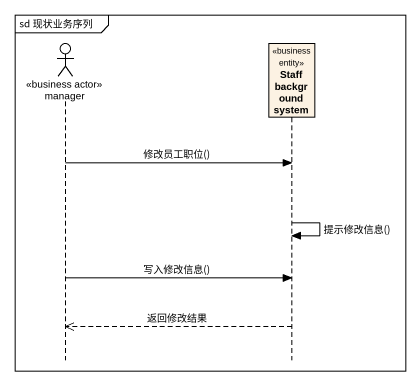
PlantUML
@startuml
mainframe sd 现状业务序列
hide footbox
actor manager <<business actor>>
participant "Staff background system" as Staff_background_system <<business entity>>

manager -> Staff_background_system : 修改员工职位()
Staff_background_system -> Staff_background_system : 提示修改信息()
manager -> Staff_background_system : 写入修改信息()
Staff_background_system -->> manager : 返回修改结果
@enduml
